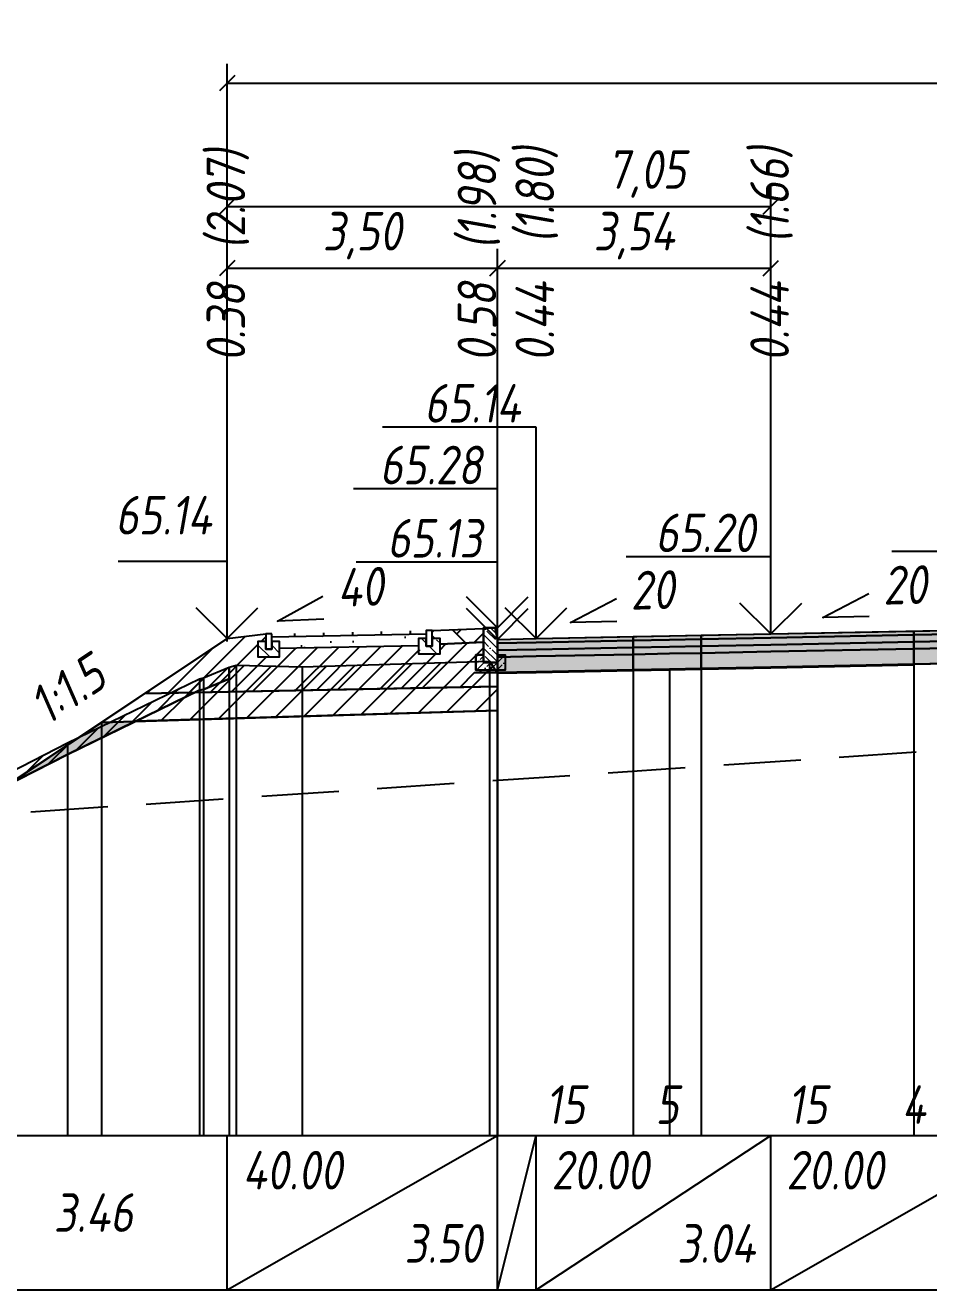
# Model space of a CAD drawing. Extents: x -717 to 1451, y -133302 to 233.
# Drawn here: x 109.2 to 167.8, y -125840 to -125758 of the extents above; entities that cross this region are included whole.
import ezdxf
from ezdxf.enums import TextEntityAlignment as Align

# ---------------------------------------------------------------- set-up
doc = ezdxf.new("R2010")
doc.units = 0
doc.linetypes.add('штриховая', pattern=[0.75, 0.5, -0.25])
for name, color, linetype in [('Интерполированный поперечник', 2, 'Continuous'), ('КОД_399', 252, 'Continuous'), ('Код_514', 1, 'Continuous'), ('Контур_0', 7, 'Continuous'), ('Контур_2660', 7, 'Continuous'), ('Контур_2665', 7, 'Continuous'), ('Контур_400', 7, 'Continuous'), ('Контур_508', 7, 'Continuous'), ('Контур_512', 7, 'Continuous'), ('Контур_513', 7, 'Continuous'), ('Красный поперечник', 1, 'Continuous'), ('Объём_2501', 7, 'Continuous'), ('Объём_2650', 7, 'Continuous'), ('Объём_2660', 7, 'Continuous'), ('Объём_2661', 7, 'Continuous'), ('Объём_2665', 7, 'Continuous'), ('Объём_2666', 7, 'Continuous'), ('Откосы', 7, 'Continuous'), ('Отметки покрытия', 7, 'Continuous'), ('Рабочие отметки', 7, 'Continuous'), ('Рабочие отметки доп.', 7, 'Continuous'), ('Слои выравнивания', 7, 'Continuous'), ('Таблица', 7, 'Continuous'), ('Уклоны проезжей части', 7, 'Continuous'), ('Черный поперечник', 3, 'Continuous')]:
    doc.layers.add(name, color=color, linetype=linetype)
for name, color, linetype, true_color in [('Контур_2540', 2, 'Continuous', 0xffff00), ('Контур_2562', 3, 'Continuous', 0x00ff00), ('Контур_2570', 7, 'Continuous', 0x80ff00), ('Контур_2725', 7, 'Continuous', 0x323232), ('Контур_2736', 4, 'Continuous', 0x00ffff), ('Контур_2760', 7, 'Continuous', 0x323232), ('Контур_2761', 7, 'Continuous', 0x323232), ('Контур_2762', 7, 'Continuous', 0x323232), ('Контур_2763', 7, 'Continuous', 0x323232), ('Контур_2764', 7, 'Continuous', 0x323232), ('Контур_402', 7, 'Continuous', 0xff6464), ('Контур_703', 4, 'Continuous', 0x00ffff), ('Объём_2520', 7, 'Continuous', 0x80ffff), ('Объём_2540', 2, 'Continuous', 0xffff00), ('Объём_2562', 3, 'Continuous', 0x00ff00), ('Объём_2563', 7, 'Continuous', 0xff8000), ('Объём_2570', 7, 'Continuous', 0x80ff00), ('Объём_2600', 7, 'Continuous', 0x808000), ('Объём_2746', 2, 'Continuous', 0xffff00)]:
    doc.layers.add(name, color=color, linetype=linetype, true_color=true_color)
doc.styles.get("Standard").update_dxf_attribs({"font": 'txt', "height": 2.5})
doc.styles.add('М', font='romand.shx', dxfattribs={"width": 0.8, "oblique": 10, "height": 2.5})
doc.dimstyles.new('ISO-25', dxfattribs={"dimtxt": 2.5, "dimasz": 2.5, "dimexe": 1.25, "dimexo": 0.625, "dimtad": 1, "dimtxsty": 'Standard', "dimcen": 2.5, "dimadec": 0, "dimazin": 0, "dimtfac": 1, "dimtmove": 0, "dimatfit": 3, "dimfxl": 1, "dimarcsym": 0})

# ---------------------------------------------------------------- blocks, each defined once
blk = doc.blocks.new('_Oblique')
at = {"color": 0, "linetype": 'ByBlock', "lineweight": -2}
blk.add_line((-0.5, -0.5), (0.5, 0.5), dxfattribs=at)
blk = doc.blocks.new('*D3973')
at = {"color": 0, "lineweight": -2, "transparency": 16777216}
for p, q in [((122.318, -125797.225), (122.318, -125772.53)), ((139.837, -125797.275), (139.837, -125772.53)), ((122.318, -125773.78), (139.837, -125773.78))]:
    blk.add_line(p, q, dxfattribs=at)
at = {"layer": 'Defpoints', "color": 0, "transparency": 16777216}
for p in [(139.837, -125773.78), (122.318, -125797.85), (139.837, -125797.9)]:
    blk.add_point(p, dxfattribs=at)
at = {"color": 0, "lineweight": -2, "transparency": 16777216, "rotation": 180}
blk.add_blockref('_Oblique', (122.318, -125773.78), dxfattribs=at)
at = {"color": 0, "lineweight": -2, "transparency": 16777216}
blk.add_blockref('_Oblique', (139.837, -125773.78), dxfattribs=at)
at = {"color": 0, "transparency": 16777216, "insert": (131.077, -125771.667), "char_height": 2.5, "width": 9.58333, "attachment_point": 5, "style": 'М'}
blk.add_mtext('3,50', dxfattribs=at)
blk = doc.blocks.new('*D3975')
at = {"color": 0, "lineweight": -2, "transparency": 16777216}
for p, q in [((139.837, -125797.275), (139.837, -125772.53)), ((157.551, -125796.92), (157.551, -125772.53)), ((139.837, -125773.78), (157.551, -125773.78))]:
    blk.add_line(p, q, dxfattribs=at)
at = {"layer": 'Defpoints', "color": 0, "transparency": 16777216}
for p in [(157.551, -125773.78), (157.551, -125797.545), (139.837, -125797.9)]:
    blk.add_point(p, dxfattribs=at)
at = {"color": 0, "lineweight": -2, "transparency": 16777216, "rotation": 180}
blk.add_blockref('_Oblique', (139.837, -125773.78), dxfattribs=at)
at = {"color": 0, "lineweight": -2, "transparency": 16777216}
blk.add_blockref('_Oblique', (157.551, -125773.78), dxfattribs=at)
at = {"color": 0, "transparency": 16777216, "insert": (148.694, -125771.667), "char_height": 2.5, "width": 10, "attachment_point": 5, "style": 'М'}
blk.add_mtext('3,54', dxfattribs=at)
blk = doc.blocks.new('*D3978')
at = {"color": 0, "lineweight": -2, "transparency": 16777216}
for p, q in [((122.318, -125797.975), (122.318, -125768.53)), ((157.551, -125796.92), (157.551, -125768.53)), ((122.318, -125769.78), (157.551, -125769.78))]:
    blk.add_line(p, q, dxfattribs=at)
at = {"layer": 'Defpoints', "color": 0, "transparency": 16777216}
for p in [(157.551, -125769.78), (157.551, -125797.545), (122.318, -125798.6)]:
    blk.add_point(p, dxfattribs=at)
at = {"color": 0, "lineweight": -2, "transparency": 16777216, "rotation": 180}
blk.add_blockref('_Oblique', (122.318, -125769.78), dxfattribs=at)
at = {"color": 0, "lineweight": -2, "transparency": 16777216}
blk.add_blockref('_Oblique', (157.551, -125769.78), dxfattribs=at)
at = {"color": 0, "transparency": 16777216, "insert": (149.504, -125767.667), "char_height": 2.5, "width": 9.58333, "attachment_point": 5, "style": 'М'}
blk.add_mtext('7,05', dxfattribs=at)
blk = doc.blocks.new('*D3979')
at = {"color": 0, "lineweight": -2, "transparency": 16777216}
for p, q in [((122.318, -125797.975), (122.318, -125760.53)), ((261.051, -125797.6), (261.051, -125760.53)), ((122.318, -125761.78), (261.051, -125761.78))]:
    blk.add_line(p, q, dxfattribs=at)
at = {"layer": 'Defpoints', "color": 0, "transparency": 16777216}
for p in [(261.051, -125761.78), (122.318, -125798.6), (261.051, -125798.225)]:
    blk.add_point(p, dxfattribs=at)
at = {"color": 0, "lineweight": -2, "transparency": 16777216, "rotation": 180}
blk.add_blockref('_Oblique', (122.318, -125761.78), dxfattribs=at)
at = {"color": 0, "lineweight": -2, "transparency": 16777216}
blk.add_blockref('_Oblique', (261.051, -125761.78), dxfattribs=at)
at = {"color": 0, "transparency": 16777216, "insert": (191.684, -125759.667), "char_height": 2.5, "width": 12.5, "attachment_point": 5, "style": 'М'}
blk.add_mtext('27,75', dxfattribs=at)
blk = doc.blocks.new('БР100.30.18')
at = {"linetype": 'Continuous', "lineweight": 13}
h = blk.add_hatch(dxfattribs=at)
h.set_pattern_fill('ANSI35', scale=5)
h.set_pattern_definition([(45, (-1504.996, -4799.2297), (-0.88388348, 0.88388348), []), (45, (-1504.1121, -4799.2297), (-0.88388348, 0.88388348), [1.5625, -0.3125, 0, -0.3125])])
h.paths.add_polyline_path([(0.3, 3.47), (1.8, 3.47), (1.8, -1.03), (0, -1.03), (0, 1.97)])
h = blk.add_hatch(dxfattribs=at)
h.set_pattern_fill('ANSI35', scale=5, angle=90)
h.set_pattern_definition([(135, (-1504.996, -4800.7297), (-0.88388348, -0.88388348), []), (135, (-1504.996, -4799.8458), (-0.88388348, -0.88388348), [1.5625, -0.3125, 0, -0.3125])])
h.paths.add_polyline_path([(-1, -0.03), (0, -0.03), (0, -1.03), (1.8, -1.03), (1.8, -0.03), (2.8, -0.03), (2.8, -2.03), (-1, -2.03)])
at = {"color": 7, "lineweight": 30}
blk.add_lwpolyline([(1.8, -1.03), (0, -1.03), (0, 1.97), (0.3, 3.47), (1.8, 3.47)], close=True, dxfattribs=at)
at = {"linetype": 'Continuous'}
blk.add_lwpolyline([(0, -0.03), (-1, -0.03), (-1, -2.03), (2.8, -2.03), (2.8, -0.03), (1.8, -0.03)], dxfattribs=at)

msp = doc.modelspace()

# ---------------------------------------------------------------- hatches: boundary and pattern name
at = {"linetype": 'Continuous'}
h = msp.add_hatch(dxfattribs=at)
h.set_pattern_fill('ANSI31', color=256, scale=15, angle=45, style=0)
h.set_pattern_definition([(90, (-1750.1677, -130750.9029), (-1.875, 3e-16), [])])
h.paths.add_polyline_path([(125.22, -125797.478), (135.215, -125797.272), (135.215, -125797.472), (125.22, -125797.67)])
at = {"linetype": 'Continuous', "lineweight": 13}
h = msp.add_hatch(dxfattribs=at)
h.set_pattern_fill('ANSI35', scale=5, angle=90)
h.set_pattern_definition([(135, (-1706.1223, -60069.6439), (-0.883883476, -0.883883476), []), (135, (-1706.1223, -60068.76), (-0.883883476, -0.883883476), [1.5625, -0.3125, 0, -0.3125])])
h.paths.add_polyline_path([(136.115, -125797.772), (135.616, -125797.772), (135.615, -125798.272), (135.215, -125798.272), (135.215, -125797.772), (134.715, -125797.772), (134.715, -125798.772), (136.115, -125798.772)])
at = {"linetype": 'Continuous'}
h = msp.add_hatch(dxfattribs=at)
h.set_pattern_fill('AR-HBONE', color=253, scale=0.3)
h.set_pattern_definition([(45, (-137.7315, -131603.1214), (0, 1.69705627), [3.6, -1.2]), (135, (-136.883, -131602.2728), (1e-16, 1.69705627), [3.6, -1.2])])
h.paths.add_polyline_path([(135.215, -125797.272), (135.215, -125798.272), (135.215, -125798.272)])
h.paths.add_polyline_path([(138.936, -125797.123), (135.615, -125797.272), (135.615, -125797.772), (136.115, -125797.772), (136.115, -125798.15), (138.937, -125798.024)])
at = {"linetype": 'Continuous', "lineweight": 13}
h = msp.add_hatch(dxfattribs=at)
h.set_pattern_fill('ANSI35', scale=5, angle=90)
h.set_pattern_definition([(135, (-1695.7267, -60069.85), (-0.883883476, -0.883883476), []), (135, (-1695.7267, -60068.966), (-0.883883476, -0.883883476), [1.5625, -0.3125, 0, -0.3125])])
h.paths.add_polyline_path([(125.72, -125797.978), (125.22, -125797.978), (125.22, -125798.478), (124.82, -125798.478), (124.82, -125797.978), (124.32, -125797.978), (124.32, -125798.978), (125.72, -125798.978)])
at = {"layer": 'КОД_399'}
h = msp.add_hatch(dxfattribs=at)
h.set_pattern_fill('AR-CONC', scale=0.7, angle=45, style=0)
h.set_pattern_definition([(95, (-1750.2497, -130750.992), (3.860864, 3.2396496), [0.525, -5.775]), (40, (-1750.2497, -130750.992), (-4.409945, 3.036377), [0.42, -4.62]), (145.45144, (-1749.928, -130750.722), (-0.549081, 6.2760265), [0.4461813, -4.907995]), (91.1842, (-1751.2396, -130750.002), (6.101854, 4.4632964), [0.7875, -8.6625]), (141.63564, (-1750.731, -130749.63), (-0.1953, 9.447982), [0.669272, -7.361996]), (36.18416, (-1751.24, -130750.002), (-0.1953, 9.447982), [0.63, -6.93]), (66, (-1750.497, -130749.7547), (4.947401, 0.9616773), [0.525, -5.775]), (11, (-1750.497, -130749.7547), (-2.38496, 4.793659), [0.42, -4.62]), (116.45144, (-1750.085, -130749.6745), (2.562441, 5.7553363), [0.4461813, -4.907995]), (82.5, (-1750.2497, -130750.9921), (-1.5875523, 1.7079287), [0, -4.564, 0, -4.69, 0, -4.6375]), (52.5, (-1750.2497, -130750.992), (-0.6501106, 3.2543661), [0, -2.674, 0, -4.459, 0, -1.7675]), (12.5, (-1751.3535, -130752.0959), (2.7539272, 2.5306453), [0, -1.75, 0, -5.46, 0, -7.245]), (2.5, (-1751.8485, -130752.591), (2.3911299, 3.3821186), [0, -2.275, 0, -3.626, 0, -5.145])])
h.paths.add_polyline_path([(125.72, -125797.978), (125.22, -125797.978), (125.22, -125797.67), (135.215, -125797.472), (135.215, -125797.772), (134.715, -125797.772), (134.715, -125798.232), (125.72, -125798.41)])
at = {"layer": 'Объём_2563'}
h = msp.add_hatch(dxfattribs=at)
h.set_pattern_fill('ANSI31', color=256, scale=0.3)
h.paths.add_polyline_path([(138.337, -125800.017), (137.418, -125800.935), (116.983, -125801.344), (122.318, -125797.788), (124.82, -125797.478), (124.82, -125797.978), (124.32, -125797.978), (124.32, -125798.978), (125.72, -125798.978), (125.72, -125798.41), (134.715, -125798.232), (134.715, -125798.772), (136.115, -125798.772), (136.115, -125798.15), (138.937, -125798.024), (138.938, -125798.838), (138.438, -125798.838), (138.438, -125799.838), (139.836, -125799.837), (139.837, -125799.987)])
h.paths.add_polyline_path([(255.551, -125800.063), (254.051, -125800.033), (254.051, -125797.883), (261.051, -125798.163), (265.551, -125801.163), (256.469, -125800.981)])
at = {"layer": 'Объём_2570'}
h = msp.add_hatch(dxfattribs=at)
h.set_pattern_fill('ANSI31', color=256, scale=0.2)
h.paths.add_polyline_path([(122.45, -125800.393), (120.782, -125801.083), (120.526, -125801.136), (111.982, -125805.292), (106.712, -125807.987), (105, -125808.839), (105, -125808.089), (106.712, -125807.237), (111.982, -125804.542), (120.526, -125800.386), (120.782, -125800.333), (122.45, -125799.643)])
h.paths.add_polyline_path([(269.901, -125799.595), (251.076, -125800.23), (250.623, -125800.199), (249.123, -125799.942), (243.904, -125799.161), (240.838, -125798.687), (240.838, -125797.937), (243.904, -125798.411), (249.123, -125799.192), (250.623, -125799.449), (251.076, -125799.48), (269.901, -125798.845)])
at = {"layer": 'Объём_2600'}
h = msp.add_hatch(dxfattribs=at)
h.set_pattern_fill('ANSI31', color=6, scale=0.4)
h.paths.add_polyline_path([(122.912, -125799.512), (127.181, -125799.624), (139.321, -125799.259), (139.821, -125800.009), (139.837, -125800.009), (139.837, -125802.447), (116.385, -125803.15), (120.526, -125801.136), (120.782, -125801.083), (122.45, -125800.393), (122.45, -125799.643)])
h.paths.add_polyline_path([(268.217, -125802.94), (223.169, -125801.589), (223.169, -125797.892), (223.731, -125797.787), (224.584, -125797.759), (226.441, -125797.648), (228.317, -125797.861), (240.838, -125797.937), (240.838, -125798.687), (243.904, -125799.161), (249.123, -125799.942), (250.623, -125800.199), (251.076, -125800.23), (268.716, -125799.635), (268.217, -125799.967)])
h = msp.add_hatch(dxfattribs=at)
h.set_pattern_fill('HONEY', color=5, scale=0.3)
h.paths.add_polyline_path([(102.152, -125810.254), (102.118, -125810.257), (102.118, -125809.528), (103.849, -125809.411)])
h.paths.add_polyline_path([(111.982, -125805.292), (108.028, -125807.314), (114.174, -125803.217), (116.385, -125803.15)])
h.paths.add_polyline_path([(268.716, -125799.635), (269.901, -125798.845), (269.901, -125799.595)])
at = {"layer": 'Слои выравнивания'}
for color, points in [(2, [(166.818, -125797.297), (175.051, -125797.133), (176.513, -125797.104), (195.801, -125796.718), (195.801, -125796.968), (176.513, -125797.354), (175.051, -125797.383), (166.818, -125797.547)]), (3, [(166.818, -125797.547), (175.051, -125797.383), (176.513, -125797.354), (195.801, -125796.968), (195.801, -125797.418), (176.513, -125797.804), (175.051, -125797.833), (166.818, -125797.997)]), (2, [(139.837, -125797.837), (142.337, -125797.787), (148.629, -125797.661), (148.629, -125797.911), (142.337, -125798.037), (139.837, -125798.087)]), (2, [(148.629, -125797.661), (150.976, -125797.614), (153.031, -125797.573), (153.031, -125797.823), (150.976, -125797.864), (148.629, -125797.911)]), (3, [(148.629, -125797.911), (150.976, -125797.864), (153.031, -125797.823), (153.031, -125798.273), (150.976, -125798.314), (148.629, -125798.361)]), (2, [(153.031, -125797.573), (157.551, -125797.483), (166.818, -125797.297), (166.818, -125797.547), (157.551, -125797.733), (153.031, -125797.823)]), (3, [(153.031, -125797.823), (157.551, -125797.733), (166.818, -125797.547), (166.818, -125797.997), (157.551, -125798.183), (153.031, -125798.273)]), (4, [(166.818, -125797.997), (175.051, -125797.833), (176.513, -125797.804), (195.801, -125797.418), (195.801, -125797.868), (176.513, -125798.254), (175.051, -125798.283), (166.818, -125798.447)]), (3, [(139.837, -125798.087), (142.337, -125798.037), (148.629, -125797.911), (148.629, -125798.361), (142.337, -125798.487), (139.837, -125798.537)]), (4, [(139.837, -125798.537), (142.337, -125798.487), (148.629, -125798.361), (148.629, -125798.811), (142.337, -125798.937), (139.837, -125798.987)]), (4, [(148.629, -125798.361), (150.976, -125798.314), (153.031, -125798.273), (153.031, -125798.723), (150.976, -125798.764), (148.629, -125798.811)]), (4, [(153.031, -125798.273), (157.551, -125798.183), (166.818, -125797.997), (166.818, -125798.447), (157.551, -125798.633), (153.031, -125798.723)]), (5, [(153.031, -125798.723), (157.551, -125798.633), (166.818, -125798.447), (166.818, -125799.447), (157.551, -125799.633), (153.031, -125799.723)]), (5, [(166.818, -125798.447), (175.051, -125798.283), (176.513, -125798.254), (195.801, -125797.868), (195.801, -125798.868), (176.513, -125799.254), (175.051, -125799.283), (166.818, -125799.447)]), (5, [(139.837, -125798.987), (142.337, -125798.937), (148.629, -125798.811), (148.629, -125799.811), (142.337, -125799.937), (139.837, -125799.987)]), (5, [(148.629, -125798.811), (150.976, -125798.764), (153.031, -125798.723), (153.031, -125799.723), (150.976, -125799.764), (148.629, -125799.811)]), (7, [(153.031, -125799.723), (157.551, -125799.633), (166.818, -125799.447), (166.818, -125799.497), (157.551, -125799.683), (153.031, -125799.773)]), (7, [(139.837, -125799.987), (142.337, -125799.937), (148.629, -125799.811), (148.629, -125799.861), (142.337, -125799.987), (139.837, -125800.037)]), (7, [(148.629, -125799.811), (150.976, -125799.764), (153.031, -125799.723), (153.031, -125799.773), (150.976, -125799.822), (148.629, -125799.861)])]:
    msp.add_hatch(color=color, dxfattribs=at).paths.add_polyline_path(points)

# ---------------------------------------------------------------- linework, layer by layer
for points in [[(125.22, -125797.478), (124.82, -125797.478), (124.82, -125798.478), (125.22, -125798.478), (125.22, -125797.478)], [(125.22, -125797.67), (135.215, -125797.472)], [(135.215, -125797.772), (134.715, -125797.772), (134.715, -125798.772), (136.115, -125798.772), (136.115, -125797.772), (135.615, -125797.772), (135.615, -125798.272), (135.215, -125798.272), (135.215, -125797.772)], [(135.615, -125797.272), (135.215, -125797.272), (135.215, -125798.272), (135.615, -125798.272), (135.615, -125797.272)], [(135.615, -125797.272), (138.936, -125797.123), (138.937, -125798.024), (136.115, -125798.15), (136.115, -125797.772), (135.615, -125797.772), (135.615, -125797.272)], [(124.82, -125797.978), (124.32, -125797.978), (124.32, -125798.978), (125.72, -125798.978), (125.72, -125797.978), (125.22, -125797.978), (125.22, -125798.478), (124.82, -125798.478), (124.82, -125797.978)], [(125.72, -125798.41), (134.715, -125798.232)]]:
    msp.add_lwpolyline(points)
at = {"layer": 'Интерполированный поперечник', "linetype": 'штриховая', "ltscale": 10, "flags": 128}
msp.add_lwpolyline([(102.118, -125809.528), (250.695, -125799.466)], dxfattribs=at)
at = {"layer": 'Код_514'}
for p, q in [((122.318, -125840), (122.318, -125830)), ((122.318, -125840), (139.837, -125830)), ((139.837, -125840), (139.837, -125830)), ((139.837, -125840), (139.837, -125830)), ((139.837, -125840), (142.337, -125830)), ((142.337, -125840), (142.337, -125830)), ((142.337, -125840), (157.551, -125830)), ((157.551, -125840), (157.551, -125830)), ((157.551, -125840), (175.051, -125830))]:
    msp.add_line(p, q, dxfattribs=at)
at = {"layer": 'Контур_0', "flags": 128}
for points in [[(122.318, -125797.788), (105, -125809.333), (105, -125809.333), (105, -125809.333), (105, -125809.333), (105, -125809.333), (105, -125809.333), (105, -125809.333), (105, -125809.333), (105, -125809.333), (105, -125809.333), (105, -125809.333), (105, -125809.333), (105, -125809.333), (105, -125809.333), (105, -125809.333)], [(122.318, -125797.788), (105, -125809.333)]]:
    msp.add_lwpolyline(points, dxfattribs=at)
at = {"layer": 'Контур_0', "color": 250, "flags": 128}
for points in [[(116.983, -125801.344), (137.418, -125800.935), (138.337, -125800.017), (139.837, -125799.987)], [(138.337, -125800.017), (139.837, -125799.987), (139.837, -125800.887), (137.418, -125800.935), (138.337, -125800.017), (138.337, -125800.017)]]:
    msp.add_lwpolyline(points, dxfattribs=at)
at = {"layer": 'Контур_2540', "flags": 128}
msp.add_lwpolyline([(139.837, -125802.447), (114.174, -125803.217), (116.983, -125801.344), (139.837, -125800.887), (139.837, -125802.447), (139.837, -125802.447)], dxfattribs=at)
at = {"layer": 'Контур_2562', "flags": 128}
msp.add_lwpolyline([(122.318, -125797.788), (122.318, -125797.788), (122.318, -125797.788), (122.318, -125797.788), (122.318, -125797.788)], dxfattribs=at)
at = {"layer": 'Контур_2570', "flags": 128}
msp.add_lwpolyline([(80, -125810.75), (99.9, -125810.442), (102.152, -125810.254), (102.152, -125810.254), (106.712, -125807.987), (111.982, -125805.292), (120.526, -125801.136), (120.782, -125801.083), (122.45, -125800.393), (122.45, -125799.643), (122.912, -125799.512), (127.181, -125799.624), (139.321, -125799.259), (139.821, -125800.009), (150.976, -125799.822), (176.513, -125799.218), (195.801, -125798.618), (210.628, -125798.157), (223.169, -125797.892)], dxfattribs=at)
at = {"layer": 'Контур_2660', "flags": 128}
msp.add_lwpolyline([(114.174, -125803.217), (139.837, -125802.447)], dxfattribs=at)
at = {"layer": 'Контур_2665', "flags": 128}
msp.add_lwpolyline([(122.318, -125797.788), (122.318, -125797.788)], dxfattribs=at)
at = {"layer": 'Контур_2725', "flags": 128}
msp.add_lwpolyline([(139.837, -125800.037), (142.337, -125799.987), (148.629, -125799.861), (150.976, -125799.822), (153.031, -125799.773), (157.551, -125799.683), (166.818, -125799.497), (166.818, -125799.447), (175.051, -125799.283), (176.513, -125799.254), (195.801, -125798.868), (210.486, -125799.162), (210.628, -125799.164), (216.551, -125799.283), (221.381, -125799.379), (222.595, -125799.404)], dxfattribs=at)
at = {"layer": 'Контур_2736', "flags": 128}
msp.add_lwpolyline([(122.318, -125797.788), (105, -125809.333)], dxfattribs=at)
at = {"layer": 'Контур_2760', "flags": 128}
msp.add_lwpolyline([(139.837, -125797.837), (142.337, -125797.787), (148.629, -125797.661), (150.976, -125797.614), (153.031, -125797.573), (157.551, -125797.483), (166.818, -125797.297), (175.051, -125797.133), (176.513, -125797.104), (195.801, -125796.718), (210.486, -125797.012), (210.628, -125797.014), (216.551, -125797.133), (221.381, -125797.229), (222.595, -125797.254)], dxfattribs=at)
at = {"layer": 'Контур_2761', "flags": 128}
msp.add_lwpolyline([(139.837, -125798.087), (142.337, -125798.037), (148.629, -125797.911), (150.976, -125797.864), (153.031, -125797.823), (157.551, -125797.733), (166.818, -125797.547), (175.051, -125797.383), (176.513, -125797.354), (195.801, -125796.968), (210.486, -125797.262), (210.628, -125797.264), (216.551, -125797.383), (221.381, -125797.479), (222.595, -125797.504)], dxfattribs=at)
at = {"layer": 'Контур_2762', "flags": 128}
msp.add_lwpolyline([(139.837, -125798.537), (142.337, -125798.487), (148.629, -125798.361), (150.976, -125798.314), (153.031, -125798.273), (157.551, -125798.183), (166.818, -125797.997), (175.051, -125797.833), (176.513, -125797.804), (195.801, -125797.418), (210.486, -125797.712), (210.628, -125797.714), (216.551, -125797.833), (221.381, -125797.929), (222.595, -125797.954)], dxfattribs=at)
at = {"layer": 'Контур_2763', "flags": 128}
msp.add_lwpolyline([(139.837, -125798.987), (142.337, -125798.937), (148.629, -125798.811), (150.976, -125798.764), (153.031, -125798.723), (157.551, -125798.633), (166.818, -125798.447), (175.051, -125798.283), (176.513, -125798.254), (195.801, -125797.868), (210.486, -125798.162), (210.628, -125798.164), (216.551, -125798.283), (221.381, -125798.379), (222.595, -125798.404)], dxfattribs=at)
at = {"layer": 'Контур_2764', "flags": 128}
msp.add_lwpolyline([(139.837, -125799.987), (142.337, -125799.937), (148.629, -125799.811), (150.976, -125799.764), (153.031, -125799.723), (157.551, -125799.633), (166.818, -125799.447)], dxfattribs=at)
at = {"layer": 'Контур_400', "flags": 128}
msp.add_lwpolyline([(139.837, -125797.837), (142.337, -125797.787), (142.337, -125797.787), (157.551, -125797.483), (157.551, -125797.483), (157.551, -125797.483), (157.551, -125797.483), (175.051, -125797.133), (195.801, -125796.718)], dxfattribs=at)
at = {"layer": 'Контур_402', "flags": 128}
msp.add_lwpolyline([(114.174, -125803.217), (139.837, -125802.447), (139.837, -125800.037), (148.629, -125799.861), (150.976, -125799.822), (153.031, -125799.773), (166.818, -125799.497), (166.818, -125799.447), (195.801, -125798.868), (222.595, -125799.404), (222.595, -125797.254), (223.169, -125797.265), (223.169, -125801.589), (268.217, -125802.94)], dxfattribs=at)
at = {"layer": 'Контур_508', "flags": 128}
msp.add_lwpolyline([(105, -125809.333), (114.174, -125803.217), (139.837, -125802.447), (139.837, -125800.037), (148.629, -125799.861), (150.976, -125799.822), (153.031, -125799.773), (166.818, -125799.497), (166.818, -125799.447), (195.801, -125798.868), (222.595, -125799.404), (222.595, -125797.254), (223.169, -125797.265), (223.169, -125801.589), (268.217, -125802.94), (268.217, -125799.967), (269.901, -125798.845)], dxfattribs=at)
at = {"layer": 'Контур_512', "flags": 128}
msp.add_lwpolyline([(105, -125809.333), (114.174, -125803.217), (139.837, -125802.447)], dxfattribs=at)
at = {"layer": 'Контур_513', "flags": 128}
msp.add_lwpolyline([(105, -125809.333), (114.174, -125803.217), (139.837, -125802.447), (139.837, -125800.037), (148.629, -125799.861), (150.976, -125799.822), (153.031, -125799.773), (166.818, -125799.497), (166.818, -125799.447), (195.801, -125798.868), (222.595, -125799.404), (222.595, -125797.254), (223.169, -125797.265), (223.169, -125801.589), (268.217, -125802.94), (268.217, -125799.967), (269.901, -125798.845)], dxfattribs=at)
at = {"layer": 'Контур_703', "flags": 128}
msp.add_lwpolyline([(122.318, -125797.788), (105, -125809.333)], dxfattribs=at)
at = {"layer": 'Красный поперечник'}
for p, q in [((105, -125809.333), (122.318, -125797.788)), ((139.837, -125797.837), (142.337, -125797.787)), ((142.337, -125797.787), (157.551, -125797.483)), ((157.551, -125797.483), (175.051, -125797.133)), ((139.837, -125802.447), (139.837, -125830)), ((114.174, -125803.217), (114.174, -125830))]:
    msp.add_line(p, q, dxfattribs=at)
at = {"layer": 'Объём_2501', "flags": 128}
for points in [[(139.837, -125797.837), (142.337, -125797.787), (142.337, -125797.787), (157.551, -125797.483), (157.551, -125797.483), (157.551, -125797.483), (157.551, -125797.483), (175.051, -125797.133), (195.801, -125796.718)], [(139.837, -125797.837), (142.337, -125797.787), (142.337, -125797.787), (157.551, -125797.483)]]:
    msp.add_lwpolyline(points, dxfattribs=at)
at = {"layer": 'Объём_2520', "color": 250, "flags": 128}
msp.add_lwpolyline([(138.337, -125800.017), (139.837, -125799.987), (139.837, -125800.887), (137.418, -125800.935), (138.337, -125800.017), (138.337, -125800.017)], dxfattribs=at)
msp.add_lwpolyline([(138.337, -125800.017), (139.837, -125799.987), (139.837, -125800.887), (137.418, -125800.935), (138.337, -125800.017), (138.337, -125800.017)], dxfattribs=at)
at = {"layer": 'Объём_2540', "flags": 128}
msp.add_lwpolyline([(139.837, -125802.447), (114.174, -125803.217), (116.983, -125801.344), (139.837, -125800.887), (139.837, -125802.447), (139.837, -125802.447)], dxfattribs=at)
msp.add_lwpolyline([(139.837, -125802.447), (114.174, -125803.217), (116.983, -125801.344), (139.837, -125800.887), (139.837, -125802.447), (139.837, -125802.447)], dxfattribs=at)
at = {"layer": 'Объём_2562', "flags": 128}
msp.add_lwpolyline([(122.318, -125797.788), (122.318, -125797.788), (122.318, -125797.788), (122.318, -125797.788), (122.318, -125797.788)], dxfattribs=at)
msp.add_lwpolyline([(122.318, -125797.788), (122.318, -125797.788), (122.318, -125797.788), (122.318, -125797.788), (122.318, -125797.788)], dxfattribs=at)
at = {"layer": 'Объём_2563', "color": 250, "flags": 128}
msp.add_lwpolyline([(138.337, -125800.017), (137.418, -125800.935), (116.983, -125801.344), (122.318, -125797.788), (124.82, -125797.478), (124.82, -125797.978), (124.32, -125797.978), (124.32, -125798.978), (125.72, -125798.978), (125.72, -125798.41), (134.715, -125798.232), (134.715, -125798.772), (136.115, -125798.772), (136.115, -125798.15), (138.937, -125798.024), (138.938, -125798.838), (138.438, -125798.838), (138.438, -125799.838), (139.836, -125799.837), (139.837, -125799.987), (138.337, -125800.017), (138.337, -125800.017)], dxfattribs=at)
at = {"layer": 'Объём_2570', "flags": 128}
msp.add_lwpolyline([(122.45, -125800.393), (120.782, -125801.083), (120.526, -125801.136), (111.982, -125805.292), (106.712, -125807.987), (105, -125808.839), (105, -125808.089), (106.712, -125807.237), (111.982, -125804.542), (120.526, -125800.386), (120.782, -125800.333), (122.45, -125799.643), (122.45, -125800.393), (122.45, -125800.393)], dxfattribs=at)
msp.add_lwpolyline([(122.45, -125800.393), (120.782, -125801.083), (120.526, -125801.136), (111.982, -125805.292), (106.712, -125807.987), (105, -125808.839), (105, -125808.089), (106.712, -125807.237), (111.982, -125804.542), (120.526, -125800.386), (120.782, -125800.333), (122.45, -125799.643), (122.45, -125800.393), (122.45, -125800.393)], dxfattribs=at)
at = {"layer": 'Объём_2600', "flags": 128}
msp.add_lwpolyline([(111.982, -125805.292), (108.028, -125807.314), (114.174, -125803.217), (116.385, -125803.15), (111.982, -125805.292), (111.982, -125805.292)], dxfattribs=at)
msp.add_lwpolyline([(111.982, -125805.292), (108.028, -125807.314), (114.174, -125803.217), (116.385, -125803.15), (111.982, -125805.292), (111.982, -125805.292)], dxfattribs=at)
at = {"layer": 'Объём_2650', "flags": 128}
msp.add_lwpolyline([(122.912, -125799.512), (127.181, -125799.624), (139.321, -125799.259), (139.821, -125800.009), (139.837, -125800.009), (139.837, -125802.447), (116.385, -125803.15), (120.526, -125801.136), (120.782, -125801.083), (122.45, -125800.393), (122.45, -125799.643), (122.912, -125799.512), (122.912, -125799.512)], dxfattribs=at)
at = {"layer": 'Объём_2650', "color": 6, "flags": 128}
msp.add_lwpolyline([(122.912, -125799.512), (127.181, -125799.624), (139.321, -125799.259), (139.821, -125800.009), (139.837, -125800.009), (139.837, -125802.447), (116.385, -125803.15), (120.526, -125801.136), (120.782, -125801.083), (122.45, -125800.393), (122.45, -125799.643), (122.912, -125799.512), (122.912, -125799.512)], dxfattribs=at)
at = {"layer": 'Объём_2660', "flags": 128}
msp.add_lwpolyline([(114.174, -125803.217), (139.837, -125802.447)], dxfattribs=at)
msp.add_lwpolyline([(114.174, -125803.217), (139.837, -125802.447)], dxfattribs=at)
at = {"layer": 'Объём_2661', "flags": 128}
msp.add_lwpolyline([(122.318, -125797.788), (105, -125809.333)], dxfattribs=at)
msp.add_lwpolyline([(122.318, -125797.788), (105, -125809.333)], dxfattribs=at)
at = {"layer": 'Объём_2665', "flags": 128}
msp.add_lwpolyline([(122.318, -125797.788), (122.318, -125797.788)], dxfattribs=at)
msp.add_lwpolyline([(122.318, -125797.788), (122.318, -125797.788)], dxfattribs=at)
at = {"layer": 'Объём_2666', "flags": 128}
msp.add_lwpolyline([(122.318, -125797.788), (105, -125809.333)], dxfattribs=at)
msp.add_lwpolyline([(122.318, -125797.788), (105, -125809.333)], dxfattribs=at)
at = {"layer": 'Объём_2746', "flags": 128}
msp.add_lwpolyline([(139.821, -125802.447), (116.385, -125803.15), (120.526, -125801.136), (120.782, -125801.083), (122.45, -125800.393), (122.45, -125799.643), (122.912, -125799.512), (127.181, -125799.624), (139.321, -125799.259), (139.821, -125800.009), (139.821, -125802.447), (139.821, -125802.447)], dxfattribs=at)
msp.add_lwpolyline([(139.821, -125802.447), (116.385, -125803.15), (120.526, -125801.136), (120.782, -125801.083), (122.45, -125800.393), (122.45, -125799.643), (122.912, -125799.512), (127.181, -125799.624), (139.321, -125799.259), (139.821, -125800.009), (139.821, -125802.447), (139.821, -125802.447)], dxfattribs=at)
at = {"layer": 'Откосы', "color": 1, "flags": 128}
for points in [[(128.589, -125796.536), (125.591, -125796.656), (128.529, -125795.037)], [(147.574, -125796.682), (144.575, -125796.742), (147.544, -125795.182)], [(163.931, -125796.355), (160.932, -125796.415), (163.901, -125794.855)]]:
    msp.add_lwpolyline(points, dxfattribs=at)
at = {"layer": 'Отметки покрытия', "color": 1}
for p, q in [((142.337, -125784.087), (132.378, -125784.087)), ((142.337, -125797.787), (142.337, -125784.087)), ((139.837, -125788.087), (130.519, -125788.087)), ((139.837, -125797.087), (139.837, -125788.087)), ((122.318, -125792.788), (115.268, -125792.788)), ((122.318, -125797.788), (122.318, -125792.788)), ((139.837, -125792.837), (130.678, -125792.837)), ((139.837, -125797.837), (139.837, -125792.837)), ((157.551, -125792.483), (148.187, -125792.483)), ((157.551, -125797.483), (157.551, -125792.483)), ((175.051, -125792.133), (165.387, -125792.133)), ((139.837, -125797.087), (137.837, -125795.087)), ((139.837, -125797.087), (141.837, -125795.087)), ((122.318, -125797.788), (120.318, -125795.788)), ((122.318, -125797.788), (124.318, -125795.788)), ((139.837, -125797.837), (137.837, -125795.837)), ((139.837, -125797.837), (141.837, -125795.837)), ((142.337, -125797.787), (140.337, -125795.787)), ((142.337, -125797.787), (144.337, -125795.787)), ((157.551, -125797.483), (155.551, -125795.483)), ((157.551, -125797.483), (159.551, -125795.483))]:
    msp.add_line(p, q, dxfattribs=at)
at = {"layer": 'Слои выравнивания'}
for p, q in [((139.837, -125797.837), (139.837, -125830)), ((148.629, -125797.661), (148.629, -125830)), ((153.031, -125797.573), (153.031, -125830)), ((166.818, -125797.297), (166.818, -125830)), ((166.818, -125797.297), (166.818, -125830))]:
    msp.add_line(p, q, dxfattribs=at)
at = {"layer": 'Слои выравнивания', "color": 2, "flags": 128}
for points in [[(166.818, -125797.297), (175.051, -125797.133), (176.513, -125797.104), (195.801, -125796.718), (195.801, -125796.968), (176.513, -125797.354), (175.051, -125797.383), (166.818, -125797.547)], [(139.837, -125797.837), (142.337, -125797.787), (148.629, -125797.661), (148.629, -125797.911), (142.337, -125798.037), (139.837, -125798.087)], [(148.629, -125797.661), (150.976, -125797.614), (153.031, -125797.573), (153.031, -125797.823), (150.976, -125797.864), (148.629, -125797.911)], [(153.031, -125797.573), (157.551, -125797.483), (166.818, -125797.297), (166.818, -125797.547), (157.551, -125797.733), (153.031, -125797.823)], [(166.818, -125797.297), (166.818, -125797.547)]]:
    msp.add_lwpolyline(points, close=True, dxfattribs=at)
at = {"layer": 'Слои выравнивания', "color": 3, "flags": 128}
for points in [[(166.818, -125797.547), (175.051, -125797.383), (176.513, -125797.354), (195.801, -125796.968), (195.801, -125797.418), (176.513, -125797.804), (175.051, -125797.833), (166.818, -125797.997)], [(148.629, -125797.911), (150.976, -125797.864), (153.031, -125797.823), (153.031, -125798.273), (150.976, -125798.314), (148.629, -125798.361)], [(153.031, -125797.823), (157.551, -125797.733), (166.818, -125797.547), (166.818, -125797.997), (157.551, -125798.183), (153.031, -125798.273)], [(166.818, -125797.547), (166.818, -125797.997)], [(139.837, -125798.087), (142.337, -125798.037), (148.629, -125797.911), (148.629, -125798.361), (142.337, -125798.487), (139.837, -125798.537)]]:
    msp.add_lwpolyline(points, close=True, dxfattribs=at)
at = {"layer": 'Слои выравнивания', "color": 4, "flags": 128}
for points in [[(166.818, -125797.997), (175.051, -125797.833), (176.513, -125797.804), (195.801, -125797.418), (195.801, -125797.868), (176.513, -125798.254), (175.051, -125798.283), (166.818, -125798.447)], [(139.837, -125798.537), (142.337, -125798.487), (148.629, -125798.361), (148.629, -125798.811), (142.337, -125798.937), (139.837, -125798.987)], [(148.629, -125798.361), (150.976, -125798.314), (153.031, -125798.273), (153.031, -125798.723), (150.976, -125798.764), (148.629, -125798.811)], [(153.031, -125798.273), (157.551, -125798.183), (166.818, -125797.997), (166.818, -125798.447), (157.551, -125798.633), (153.031, -125798.723)], [(166.818, -125797.997), (166.818, -125798.447)]]:
    msp.add_lwpolyline(points, close=True, dxfattribs=at)
at = {"layer": 'Слои выравнивания', "color": 5, "flags": 128}
for points in [[(153.031, -125798.723), (157.551, -125798.633), (166.818, -125798.447), (166.818, -125799.447), (157.551, -125799.633), (153.031, -125799.723)], [(166.818, -125798.447), (175.051, -125798.283), (176.513, -125798.254), (195.801, -125797.868), (195.801, -125798.868), (176.513, -125799.254), (175.051, -125799.283), (166.818, -125799.447)], [(166.818, -125798.447), (166.818, -125799.447)], [(139.837, -125798.987), (142.337, -125798.937), (148.629, -125798.811), (148.629, -125799.811), (142.337, -125799.937), (139.837, -125799.987)], [(148.629, -125798.811), (150.976, -125798.764), (153.031, -125798.723), (153.031, -125799.723), (150.976, -125799.764), (148.629, -125799.811)]]:
    msp.add_lwpolyline(points, close=True, dxfattribs=at)
at = {"layer": 'Слои выравнивания', "color": 7, "flags": 128}
for points in [[(153.031, -125799.723), (157.551, -125799.633), (166.818, -125799.447), (166.818, -125799.497), (157.551, -125799.683), (153.031, -125799.773)], [(139.837, -125799.987), (142.337, -125799.937), (148.629, -125799.811), (148.629, -125799.861), (142.337, -125799.987), (139.837, -125800.037)], [(148.629, -125799.811), (150.976, -125799.764), (153.031, -125799.723), (153.031, -125799.773), (150.976, -125799.822), (148.629, -125799.861)]]:
    msp.add_lwpolyline(points, close=True, dxfattribs=at)
at = {"layer": 'Таблица'}
for p, q in [((80, -125830), (294.901, -125830)), ((80, -125840), (294.901, -125840))]:
    msp.add_line(p, q, dxfattribs=at)
at = {"layer": 'Уклоны проезжей части', "color": 1, "flags": 128}
for points in [[(128.589, -125796.536), (125.591, -125796.656), (128.529, -125795.037)], [(147.574, -125796.682), (144.575, -125796.742), (147.544, -125795.182)], [(163.931, -125796.355), (160.932, -125796.415), (163.901, -125794.855)]]:
    msp.add_lwpolyline(points, dxfattribs=at)
at = {"layer": 'Черный поперечник', "color": 7}
for p, q in [((139.321, -125799.259), (139.321, -125830)), ((122.45, -125799.643), (122.45, -125830)), ((122.912, -125799.512), (122.912, -125830)), ((127.181, -125799.624), (127.181, -125830)), ((139.821, -125800.009), (139.821, -125830)), ((150.976, -125799.822), (150.976, -125830)), ((120.526, -125800.386), (120.526, -125830)), ((120.782, -125800.333), (120.782, -125830)), ((111.982, -125804.542), (111.982, -125830))]:
    msp.add_line(p, q, dxfattribs=at)
at = {"layer": 'Черный поперечник', "flags": 128}
msp.add_lwpolyline([(80, -125810), (99.9, -125809.692), (102.152, -125809.504), (106.712, -125807.237), (111.982, -125804.542), (120.526, -125800.386), (120.782, -125800.333), (122.45, -125799.643), (122.912, -125799.512), (127.181, -125799.624), (139.321, -125799.259), (139.821, -125800.009), (150.976, -125799.822), (176.513, -125799.218), (195.801, -125798.618), (210.628, -125798.157), (223.169, -125797.892)], dxfattribs=at)

# ---------------------------------------------------------------- block references
at = {"lineweight": 18, "xscale": -0.5, "yscale": 0.5, "zscale": 0.5, "rotation": 0.05553677703885818}
msp.add_blockref('БР100.30.18', (139.837, -125798.82), dxfattribs=at)

# ---------------------------------------------------------------- texts
at = {"layer": 'Код_514', "style": 'М', "oblique": 10, "width": 0.8}
for s, p in [('40.00', (123.318, -125831)), ('20.00', (143.337, -125831)), ('20.00', (158.551, -125831))]:
    msp.add_text(s, height=2.5, dxfattribs=at).set_placement(p, align=Align.TOP_LEFT)
msp.add_text('3.46', height=2.5, dxfattribs=at).set_placement((113.659, -125835), align=Align.MIDDLE_CENTER)
for s, p in [('3.50', (138.837, -125839)), ('3.04', (156.551, -125839))]:
    msp.add_text(s, height=2.5, dxfattribs=at).set_placement(p, align=Align.BOTTOM_RIGHT)
at = {"layer": 'Откосы', "color": 1, "style": 'М', "oblique": 10, "width": 0.8}
for s, rotation, p in [('40', 2.29061, (131.037, -125796.438)), ('20', 1.14576, (149.924, -125796.635)), ('20', 1.14576, (166.281, -125796.308)), ('1:1.5', 33.69007, (113.104, -125802.728))]:
    msp.add_text(s, height=2.5, rotation=rotation, dxfattribs=at).set_placement(p, align=Align.BOTTOM_CENTER)
at = {"layer": 'Отметки покрытия', "color": 1, "style": 'М', "oblique": 10, "width": 0.8}
for s, p in [('65.14', (141.337, -125784.535)), ('65.28', (138.837, -125788.535)), ('65.14', (121.318, -125791.788)), ('65.13', (138.837, -125793.285)), ('65.20', (156.551, -125792.931))]:
    msp.add_text(s, height=2.5, dxfattribs=at).set_placement(p, align=Align.BOTTOM_RIGHT)
at = {"layer": 'Рабочие отметки', "color": 1, "style": 'М', "oblique": 10, "width": 0.8}
for s, p in [('0.38', (122.239, -125779.837)), ('0.58', (138.509, -125779.837)), ('0.44', (142.259, -125779.837)), ('0.44', (157.473, -125779.837))]:
    msp.add_text(s, height=2.5, rotation=90, dxfattribs=at).set_placement(p, align=Align.MIDDLE_LEFT)
at = {"layer": 'Рабочие отметки доп.', "color": 1, "style": 'М', "oblique": 10, "width": 0.8}
for s, p in [('(1.80)', (142.259, -125772.137)), ('(1.66)', (157.473, -125772.137)), ('(2.07)', (122.239, -125772.537)), ('(1.98)', (138.509, -125772.537))]:
    msp.add_text(s, height=2.5, rotation=90, dxfattribs=at).set_placement(p, align=Align.MIDDLE_LEFT)
at = {"layer": 'Слои выравнивания', "style": 'М', "oblique": 10, "width": 0.8}
for s, p in [('15', (144.233, -125830)), ('5', (150.83, -125830)), ('15', (159.924, -125830)), ('4', (166.818, -125830))]:
    msp.add_text(s, height=2.5, dxfattribs=at).set_placement(p, align=Align.BOTTOM_CENTER)
at = {"layer": 'Уклоны проезжей части', "color": 1, "style": 'М', "oblique": 10, "width": 0.8}
for s, rotation, p in [('40', 2.29061, (131.037, -125796.438)), ('20', 1.14576, (149.924, -125796.635)), ('20', 1.14576, (166.281, -125796.308)), ('1:1.5', 33.69007, (113.104, -125802.728))]:
    msp.add_text(s, height=2.5, rotation=rotation, dxfattribs=at).set_placement(p, align=Align.BOTTOM_CENTER)

# ---------------------------------------------------------------- dimensions: what is measured, and where the dimension line sits
at = {"color": 5}
for base, p1, p2, picture, middle in [((261.051, -125761.78), (122.318, -125798.6), (261.051, -125798.225), '*D3979', (191.684, -125759.667)), ((139.837, -125773.78), (122.318, -125797.85), (139.837, -125797.9), '*D3973', (131.077, -125771.667)), ((157.551, -125773.78), (139.837, -125797.9), (157.551, -125797.545), '*D3975', (148.694, -125771.667))]:
    dim = msp.add_linear_dim(base=base, p1=p1, p2=p2, angle=180, dimstyle='ISO-25', override={"dimasz": 1, "dimlfac": 0.2, "dimzin": 0, "dimtxsty": 'М', "dimblk1": 'Oblique', "dimblk2": 'Oblique', "dimsah": 1}, dxfattribs=at)
    dim.commit()
    dim.dimension.update_dxf_attribs({"geometry": picture, "text_midpoint": middle})
dim = msp.add_linear_dim(base=(157.551, -125769.78), p1=(122.318, -125798.6), p2=(157.551, -125797.545), angle=180, dimstyle='ISO-25', override={"dimasz": 1, "dimlfac": 0.2, "dimzin": 0, "dimtxsty": 'М', "dimblk1": 'Oblique', "dimblk2": 'Oblique', "dimsah": 1}, dxfattribs=at)
dim.commit()
dim.dimension.update_dxf_attribs({"geometry": '*D3978', "text_midpoint": (149.504, -125769.78), "dimtype": 160})

doc.saveas('drawing.dxf')
